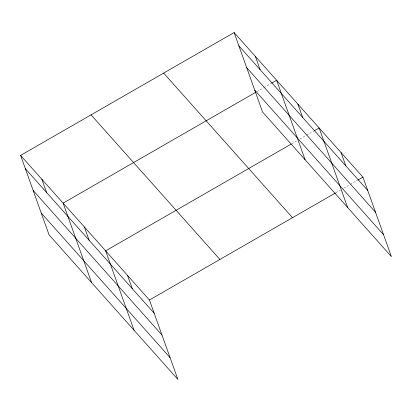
<?xml version="1.0" encoding="UTF-8"?>
<svg xmlns="http://www.w3.org/2000/svg" width="412" height="412" viewBox="0 0 412 412"><rect width="100%" height="100%" fill="white"/><g stroke="black" fill="none" stroke-linecap="round" stroke-linejoin="round"><path stroke-width="0.31" stroke-dasharray="2.06 1.54" d="M256.815 91.67L263.417 87.869M263.968 87.55L271.127 83.435M291.624 143.824L297.129 140.657M299.879 139.071L305.936 135.589M306.487 135.27L313.645 131.155M335.981 192.672L340.384 190.138M343.685 188.238L349.742 184.751M350.293 184.437L357.446 180.317"/><path stroke-width="0.62" d="M20.6 155.396L149.438 300.003L177.886 379.452L49.049 234.85L20.6 155.396L234.114 32.548L362.951 177.15L391.4 256.604L262.562 111.997L234.114 32.548M255.713 92.303L63.118 203.116L91.562 282.565M271.678 83.116L276.632 80.268L305.081 159.717M291.073 144.138L105.632 250.836L134.08 330.285M314.191 130.836L319.146 127.988L347.594 207.437M149.438 300.003L335.43 192.986M357.997 180.003L362.951 177.15M238.867 45.82L367.705 190.426M246.685 67.661L375.523 212.262M254.745 90.161L383.582 234.763M163.657 73.089L292.494 217.69M91.062 114.855L219.9 259.462M25.353 168.668L154.191 313.274M33.171 190.509L162.009 335.111M41.226 213.009L170.063 357.616M341.048 152.569L345.802 165.84M297.891 104.128L302.64 117.399M255.373 56.408L260.127 69.68M127.535 275.417L132.288 288.688M84.372 226.976L89.126 240.248M41.859 179.256L46.613 192.528"/></g></svg>
